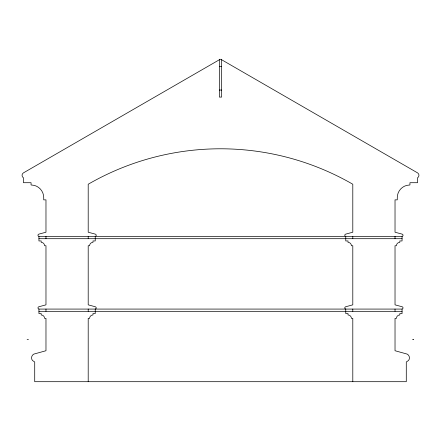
<?xml version="1.0" encoding="UTF-8"?>
<svg xmlns="http://www.w3.org/2000/svg" width="441" height="441" viewBox="0 0 441 441"><rect width="100%" height="100%" fill="white"/><g stroke="black" fill="none" stroke-linecap="round" stroke-linejoin="round"><path stroke-width="0.66" d="M219.375 59.75L23.456 172.861A2.861 2.861 0 0 0 23.456 177.789L23.456 182.712L31.057 182.712L31.057 184.966L34.337 185.396A12.668 12.668 0 0 1 43.725 197.607L43.725 199.856L45.974 199.856L45.974 232.225L38.802 234.143A1.185 1.185 0 0 0 38.94 236.448L38.94 240.951L41.189 240.951L41.189 242.363A3.379 3.379 0 0 1 44.569 245.736L45.974 245.736L45.974 304.852L38.802 306.771A1.185 1.185 0 0 0 38.94 309.075L38.94 313.579L41.189 313.579L41.189 314.984A3.379 3.379 0 0 1 44.569 318.363L45.974 318.363L45.974 350.733L33.852 354.09A4.267 4.267 0 0 0 32.436 360.468L34.718 361.995L34.718 381.697L406.282 381.697L406.282 361.995L408.564 360.468A4.267 4.267 0 0 0 407.148 354.09L395.026 350.733L395.026 318.363L396.431 318.363A3.379 3.379 0 0 1 399.811 314.984L399.811 313.579L402.06 313.579L402.06 309.075A1.185 1.185 0 0 0 402.198 306.771L395.026 304.852L395.026 245.736L396.431 245.736A3.379 3.379 0 0 1 399.811 242.363L399.811 240.951L402.06 240.951L402.06 236.448A1.185 1.185 0 0 0 402.198 234.143L395.026 232.225L395.026 199.856L397.275 199.856L397.275 197.607A12.668 12.668 0 0 1 406.663 185.396L409.943 184.966L409.943 182.712L417.544 182.712L417.544 177.789A2.861 2.861 0 0 0 417.544 172.861L221.625 59.75M28.445 339.498L27.122 339.636M219.375 66.337L221.625 66.337M219.375 90.052L221.625 90.052M38.94 236.448L402.06 236.448M38.94 238.702L402.06 238.702M38.94 309.075L402.06 309.075M38.94 311.324L402.06 311.324M413.272 339.636L413.575 339.636L412.555 339.498M395.026 236.448L395.026 238.702M395.026 309.075L395.026 311.324M352.8 236.448L352.8 238.702M352.8 309.075L352.8 311.324M352.8 381.697L352.8 318.363L351.394 318.363A3.379 3.379 0 0 0 348.015 314.984L348.015 313.579L345.761 313.579L345.761 309.075A1.185 1.185 0 0 1 345.628 306.771L352.8 304.852L352.8 245.736L351.394 245.736A3.379 3.379 0 0 0 348.015 242.363L348.015 240.951L345.761 240.951L345.761 236.448A1.185 1.185 0 0 1 345.628 234.143L352.8 232.225L352.8 184.239A264.6 264.6 0 0 0 88.2 184.239L88.2 232.225L95.372 234.143A1.185 1.185 0 0 1 95.239 236.448L95.239 240.951L92.985 240.951L92.985 242.363A3.379 3.379 0 0 0 89.606 245.736L88.2 245.736L88.2 304.852L95.372 306.771A1.185 1.185 0 0 1 95.239 309.075L95.239 313.579L92.985 313.579L92.985 314.984A3.379 3.379 0 0 0 89.606 318.363L88.2 318.363L88.2 381.697M88.2 236.448L88.2 238.702M88.2 309.075L88.2 311.324M45.974 236.448L45.974 238.702M45.974 309.075L45.974 311.324M221.625 59.303L219.375 59.303L219.375 97.086L221.625 97.086L221.625 59.303"/></g></svg>
